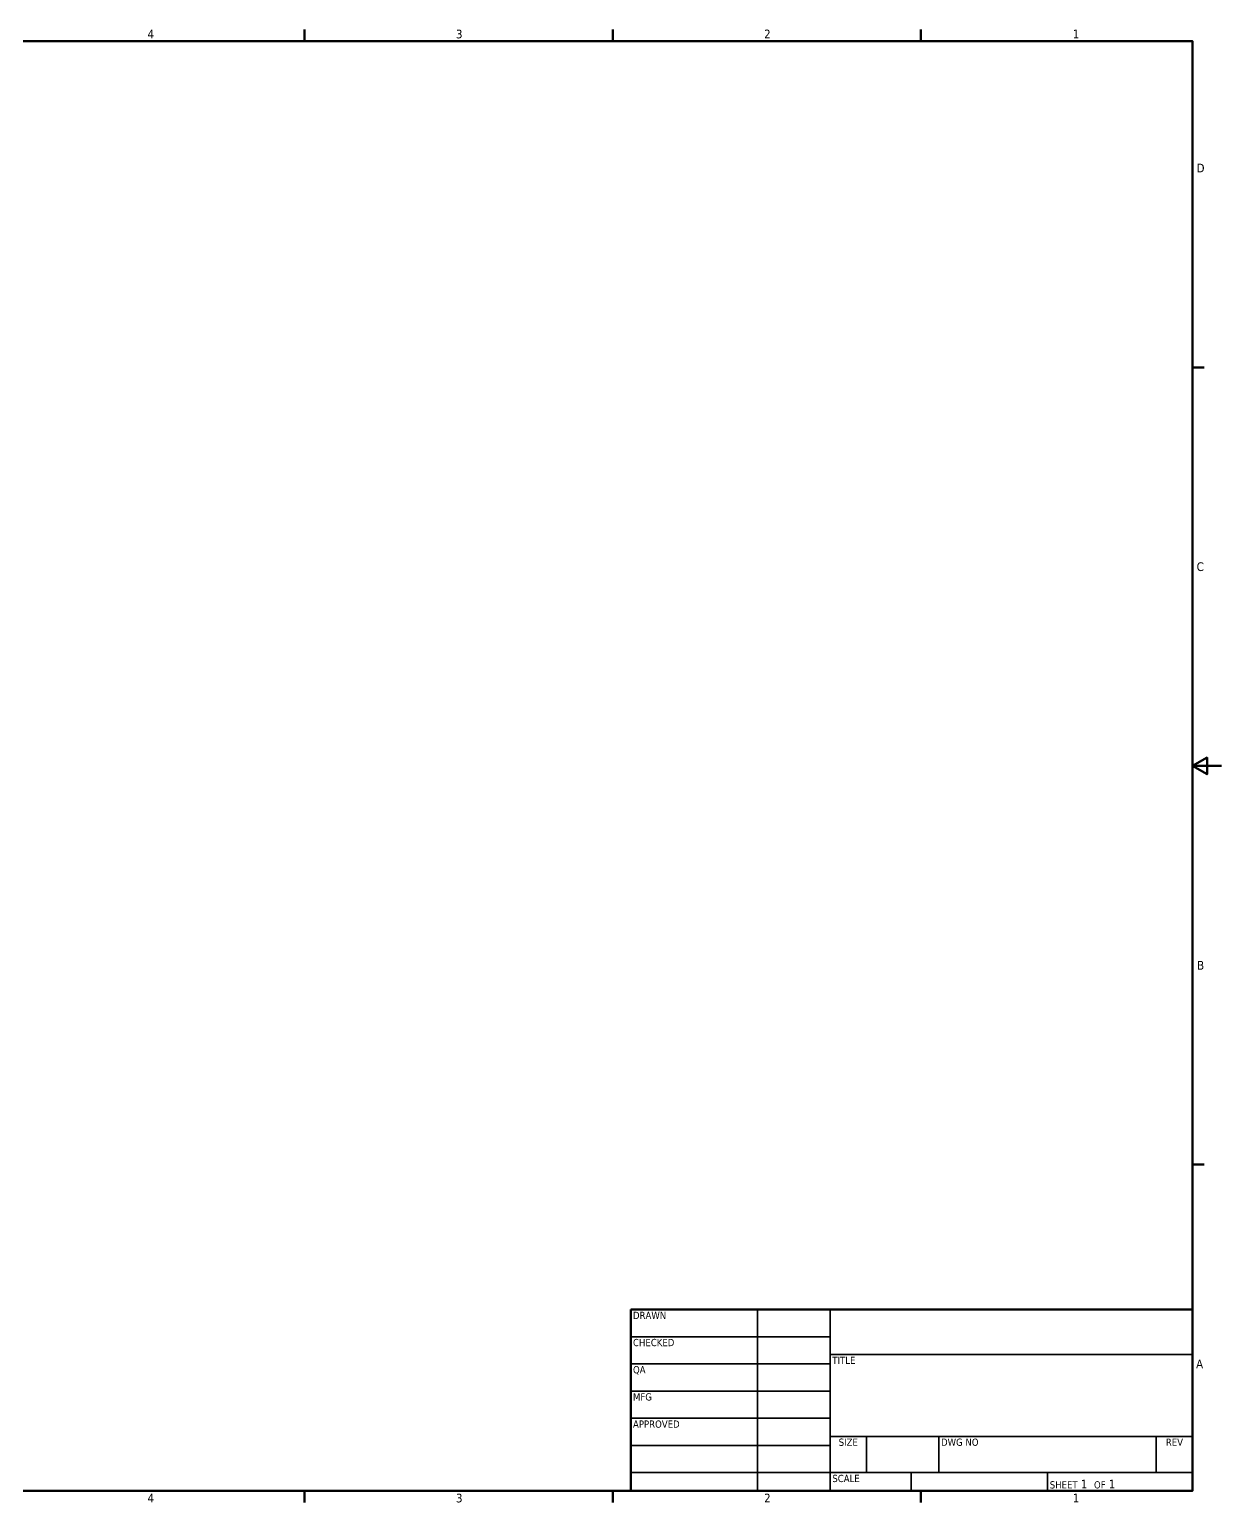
# Model space of a CAD drawing. Header units: inches. Extents: x 0.1 to 17, y 0.3 to 10.7.
# Drawn here: x 8.73 to 16.95, y 0.42 to 10.58 of the extents above; entities that cross this region are included whole.
import ezdxf
from ezdxf.enums import TextEntityAlignment as Align

# ---------------------------------------------------------------- set-up
doc = ezdxf.new("R2010")
doc.units = ezdxf.units.IN
doc.header["$LTSCALE"] = 0.5
doc.header["$MEASUREMENT"] = 0
doc.layers.add('Border (ANSI)', color=7, linetype='Continuous', lineweight=70)
doc.layers.add('Title (ANSI)', color=7, linetype='Continuous', lineweight=50)
doc.styles.add('Note Text (ANSI)', font='tahoma.ttf')
doc.styles.add('Text Style38', font='tahoma.ttf')

# ---------------------------------------------------------------- blocks, each defined once
blk = doc.blocks.new('Borders Default Border')
at = {"layer": 'Border (ANSI)'}
for p, q in [((21.25, 21), (21.25, 21.16)), ((25.5, 21), (25.5, 21.16)), ((29.75, 21), (29.75, 21.16)), ((33.5, 16.5), (33.66, 16.5)), ((33.5, 5.5), (33.66, 5.5)), ((21.25, 1), (21.25, 0.84)), ((25.5, 1), (25.5, 0.84)), ((29.75, 1), (29.75, 0.84))]:
    blk.add_line(p, q, dxfattribs=at)
at = {"layer": 'Border (ANSI)', "flags": 128}
for points in [[(0.5, 1), (0.5, 21), (33.5, 21), (33.5, 1), (0.5, 1)], [(33.9, 11), (33.5, 11), (33.7, 11.115), (33.7, 10.885), (33.5, 11)]]:
    blk.add_lwpolyline(points, dxfattribs=at)
at = {"layer": 'Border (ANSI)', "char_height": 0.12, "attachment_point": 7, "style": 'Note Text (ANSI)'}
for s, insert in [('4', (19.083, 21.04)), ('3', (23.338, 21.037)), ('2', (27.589, 21.04)), ('1', (31.848, 21.04)), ('D', (33.556, 19.19)), ('C', (33.556, 13.688)), ('B', (33.563, 8.19)), ('A', (33.549, 2.69)), ('4', (19.083, 0.84)), ('3', (23.338, 0.837)), ('2', (27.589, 0.84)), ('1', (31.848, 0.84))]:
    blk.add_mtext(s, dxfattribs=dict(at, insert=insert))
blk = doc.blocks.new('Title Blocks ANSI - Large')
at = {"layer": 'Title (ANSI)'}
for p, q in [((5, 7.45), (5, 4.95)), ((12.75, 7.45), (5, 7.45)), ((12.75, 4.95), (12.75, 7.45)), ((5, 4.95), (12.75, 4.95))]:
    blk.add_line(p, q, dxfattribs=at)
at = {"layer": 'Title (ANSI)', "lineweight": 35}
for p, q in [((6.75, 4.95), (6.75, 7.45)), ((7.75, 4.95), (7.75, 7.45)), ((5, 7.075), (7.75, 7.075)), ((7.75, 6.83), (12.75, 6.83)), ((5, 6.7), (7.75, 6.7)), ((5, 6.325), (7.75, 6.325)), ((5, 5.95), (7.75, 5.95)), ((12.75, 5.7), (7.75, 5.7)), ((8.25, 5.2), (8.25, 5.7)), ((9.25, 5.2), (9.25, 5.7)), ((12.25, 5.2), (12.25, 5.7)), ((5, 5.575), (7.75, 5.575)), ((7.75, 5.2), (5, 5.2)), ((12.75, 5.2), (7.75, 5.2)), ((8.87, 5.2), (8.87, 4.95)), ((10.75, 5.2), (10.75, 4.95))]:
    blk.add_line(p, q, dxfattribs=at)
at = {"layer": 'Title (ANSI)', "style": 'Text Style38'}
for s, p in [('DRAWN', (5.03, 7.42)), ('CHECKED', (5.03, 7.045)), ('TITLE', (7.78, 6.8)), ('QA', (5.03, 6.67)), ('MFG', (5.03, 6.295)), ('APPROVED', (5.03, 5.92)), ('DWG NO', (9.28, 5.67)), ('SCALE', (7.78, 5.17))]:
    blk.add_text(s, height=0.1, dxfattribs=at).set_placement(p, align=Align.TOP_LEFT)
for s, p in [('SIZE', (8, 5.67)), ('REV', (12.5, 5.67))]:
    blk.add_text(s, height=0.1, dxfattribs=at).set_placement(p, align=Align.TOP_CENTER)
at = {"layer": 'Title (ANSI)', "insert": (10.78, 4.98), "char_height": 0.12, "attachment_point": 7, "style": 'Note Text (ANSI)'}
blk.add_mtext('\\fTahoma|b0|i0;\\H0.1000;SHEET\\fTahoma|b0|i0;\\H0.1200; 1  \\fTahoma|b0|i0;\\H0.1000;OF\\fTahoma|b0|i0;\\H0.1200; 1 ', dxfattribs=at)
at = {"layer": 'Title (ANSI)', "lineweight": 30, "flags": 63}
for tag, height, p in [('CREATION_DATE', 0.125, (6.78, 7.105)), ('CHECKED_BY', 0.125, (5.03, 6.73)), ('CHECKED_DATE', 0.125, (6.78, 6.73)), ('AUTHOR', 0.125, (5.03, 7.105)), ('MFG_APPROVED_BY', 0.125, (5.03, 5.98)), ('MFG_APPROVED_DATE', 0.125, (6.78, 5.98)), ('ENG_APPROVED_BY', 0.125, (5.03, 5.605)), ('ENG_APPROVAL_DATE', 0.125, (6.78, 5.605)), ('PART_NUMBER', 0.18, (9.28, 5.23))]:
    blk.add_attdef(tag, text='', height=height, dxfattribs=at).set_placement(p, align=Align.BOTTOM_LEFT)
for tag, height, p in [('COMPANY', 0.125, (10.25, 7.14)), ('Sheet_Size', 0.18, (8, 5.375)), ('REVISION_NUMBER', 0.125, (12.5, 5.375))]:
    blk.add_attdef(tag, text='', height=height, dxfattribs=at).set_placement(p, align=Align.MIDDLE_CENTER)
blk.add_attdef('TITLE', text='', height=0.18, dxfattribs=at).set_placement((7.78, 6.223), align=Align.MIDDLE_LEFT)
blk.add_attdef('Initial_View_Scale', text='', height=0.12, dxfattribs=at).set_placement((8.84, 4.98), align=Align.BOTTOM_RIGHT)

msp = doc.modelspace()

# ---------------------------------------------------------------- block references
at = {"xscale": 0.5, "yscale": 0.5, "zscale": 0.5}
for name, p in [('Borders Default Border', (0, 0)), ('Title Blocks ANSI - Large', (10.375, -1.975))]:
    msp.add_blockref(name, p, dxfattribs=at)

doc.saveas('drawing.dxf')
